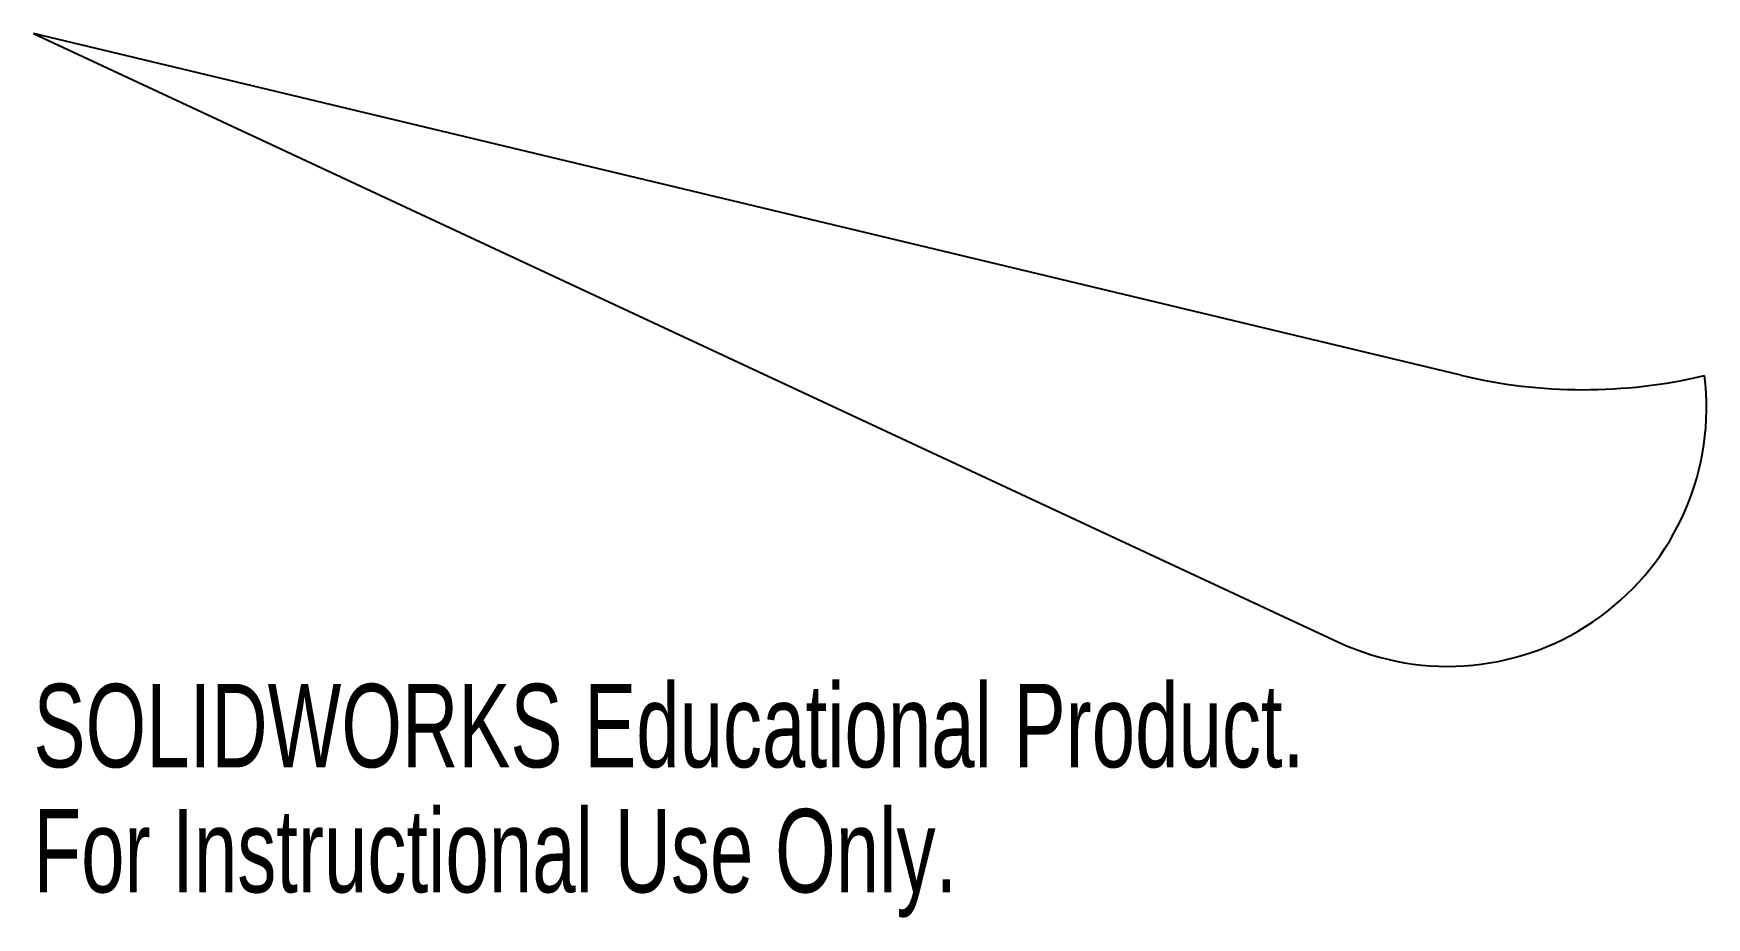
# Model space of a CAD drawing. Header units: millimetres. Extents: x -5 to 92, y -65.5 to -14.2.
import ezdxf

# ---------------------------------------------------------------- set-up
doc = ezdxf.new("R2010")
doc.units = ezdxf.units.MM
doc.styles.add('SLDTEXTSTYLE0', font='TXT', dxfattribs={"width": 0.7})

msp = doc.modelspace()

# ---------------------------------------------------------------- linework, layer by layer
at = {"color": 7, "linetype": 'Continuous', "lineweight": 25}
for p, q in [((77.785, -34.047), (-4.966, -14.235)), ((-4.966, -14.235), (70.697, -49.517))]:
    msp.add_line(p, q, dxfattribs=at)
for centre, radius, start, end in [((77.036, -35.923), 15, 245, 7.12011), ((84.887, -4.385), 30.5, 256.53578, 283.33316)]:
    msp.add_arc(centre, radius, start, end, dxfattribs=at)

# ---------------------------------------------------------------- texts
at = {"color": 7, "linetype": 'Continuous', "char_height": 4.83362, "attachment_point": 1, "style": 'SLDTEXTSTYLE0'}
for s, insert in [('SOLIDWORKS Educational Product.', (-4.966, -51.942)), ('For Instructional Use Only.', (-4.966, -59.193))]:
    msp.add_mtext(s, dxfattribs=dict(at, insert=insert))

doc.saveas('drawing.dxf')
